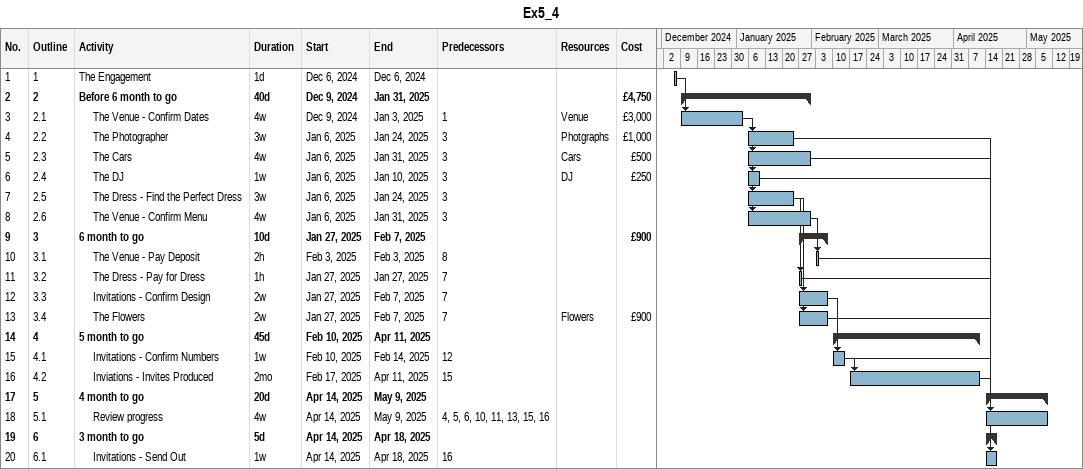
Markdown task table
Ex5_4

| ID | WBS | Task | Duration | Start | Finish | Predecessors | Resources | Cost (£) |
|---|---|---|---|---|---|---|---|---|
| 1 | 1 | The Engagement | 1d | 2024-12-06 | 2024-12-06 |  |  |  |
| 2 | 2 | **Before 6 month to go** | 40d | 2024-12-09 | 2025-01-31 |  |  | 4750 |
| 3 | 2.1 | The Venue - Confirm Dates | 4w | 2024-12-09 | 2025-01-03 | 1 | Venue | 3000 |
| 4 | 2.2 | The Photographer | 3w | 2025-01-06 | 2025-01-24 | 3 | Photgraphs | 1000 |
| 5 | 2.3 | The Cars | 4w | 2025-01-06 | 2025-01-31 | 3 | Cars | 500 |
| 6 | 2.4 | The DJ | 1w | 2025-01-06 | 2025-01-10 | 3 | DJ | 250 |
| 7 | 2.5 | The Dress - Find the Perfect Dress | 3w | 2025-01-06 | 2025-01-24 | 3 |  |  |
| 8 | 2.6 | The Venue - Confirm Menu | 4w | 2025-01-06 | 2025-01-31 | 3 |  |  |
| 9 | 3 | **6 month to go** | 10d | 2025-01-27 | 2025-02-07 |  |  | 900 |
| 10 | 3.1 | The Venue - Pay Deposit | 2h | 2025-02-03 | 2025-02-03 | 8 |  |  |
| 11 | 3.2 | The Dress - Pay for Dress | 1h | 2025-01-27 | 2025-01-27 | 7 |  |  |
| 12 | 3.3 | Invitations - Confirm Design | 2w | 2025-01-27 | 2025-02-07 | 7 |  |  |
| 13 | 3.4 | The Flowers | 2w | 2025-01-27 | 2025-02-07 | 7 | Flowers | 900 |
| 14 | 4 | **5 month to go** | 45d | 2025-02-10 | 2025-04-11 |  |  |  |
| 15 | 4.1 | Invitations - Confirm Numbers | 1w | 2025-02-10 | 2025-02-14 | 12 |  |  |
| 16 | 4.2 | Inviations - Invites Produced | 2mo | 2025-02-17 | 2025-04-11 | 15 |  |  |
| 17 | 5 | **4 month to go** | 20d | 2025-04-14 | 2025-05-09 |  |  |  |
| 18 | 5.1 | Review progress | 4w | 2025-04-14 | 2025-05-09 | 4, 5, 6, 10, 11, 13, 15, 16 |  |  |
| 19 | 6 | **3 month to go** | 5d | 2025-04-14 | 2025-04-18 |  |  |  |
| 20 | 6.1 | Invitations - Send Out | 1w | 2025-04-14 | 2025-04-18 | 16 |  |  |
